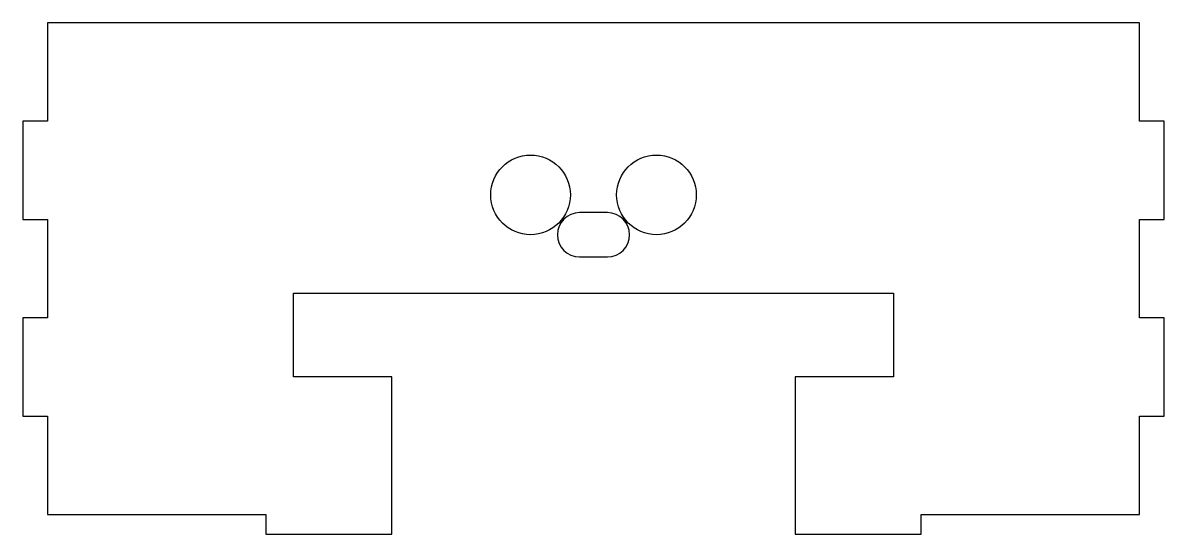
# Model space of a CAD drawing. Header units: millimetres. Extents: x -116 to 116, y -54 to 50.
import ezdxf

# ---------------------------------------------------------------- set-up
doc = ezdxf.new("R2010")
doc.units = ezdxf.units.MM

msp = doc.modelspace()

# ---------------------------------------------------------------- linework, layer by layer
at = {"color": 7, "linetype": 'Continuous', "lineweight": 25}
for p, q in [((-111, 50), (-111, 30)), ((111, 50), (-111, 50)), ((111, 30), (111, 50)), ((-116, 30), (-116, 10)), ((-111, 30), (-116, 30)), ((116, 30), (111, 30)), ((116, 10), (116, 30)), ((-116, 10), (-111, 10)), ((-111, 10), (-111, -10)), ((2.85, 11.4), (-2.85, 11.4)), ((111, 10), (116, 10)), ((111, -10), (111, 10)), ((-2.85, 2.4), (2.85, 2.4)), ((-61, -5), (61, -5)), ((-61, -22), (-61, -5)), ((61, -5), (61, -22)), ((-116, -10), (-116, -30)), ((-111, -10), (-116, -10)), ((116, -10), (111, -10)), ((116, -30), (116, -10)), ((-41, -22), (-61, -22)), ((-41, -54), (-41, -22)), ((41, -22), (41, -54)), ((61, -22), (41, -22)), ((-116, -30), (-111, -30)), ((-111, -30), (-111, -50)), ((111, -30), (116, -30)), ((111, -50), (111, -30)), ((-111, -50), (-66.6, -50)), ((-66.6, -50), (-66.6, -54)), ((66.6, -50), (111, -50)), ((66.6, -54), (66.6, -50)), ((-66.6, -54), (-41, -54)), ((41, -54), (66.6, -54))]:
    msp.add_line(p, q, dxfattribs=at)
for centre in [(-12.8, 15), (12.8, 15)]:
    msp.add_circle(centre, 8.1, dxfattribs=at)
for centre, start, end in [((-2.85, 6.9), 90, 270), ((2.85, 6.9), 270, 90)]:
    msp.add_arc(centre, 4.5, start, end, dxfattribs=at)

doc.saveas('drawing.dxf')
